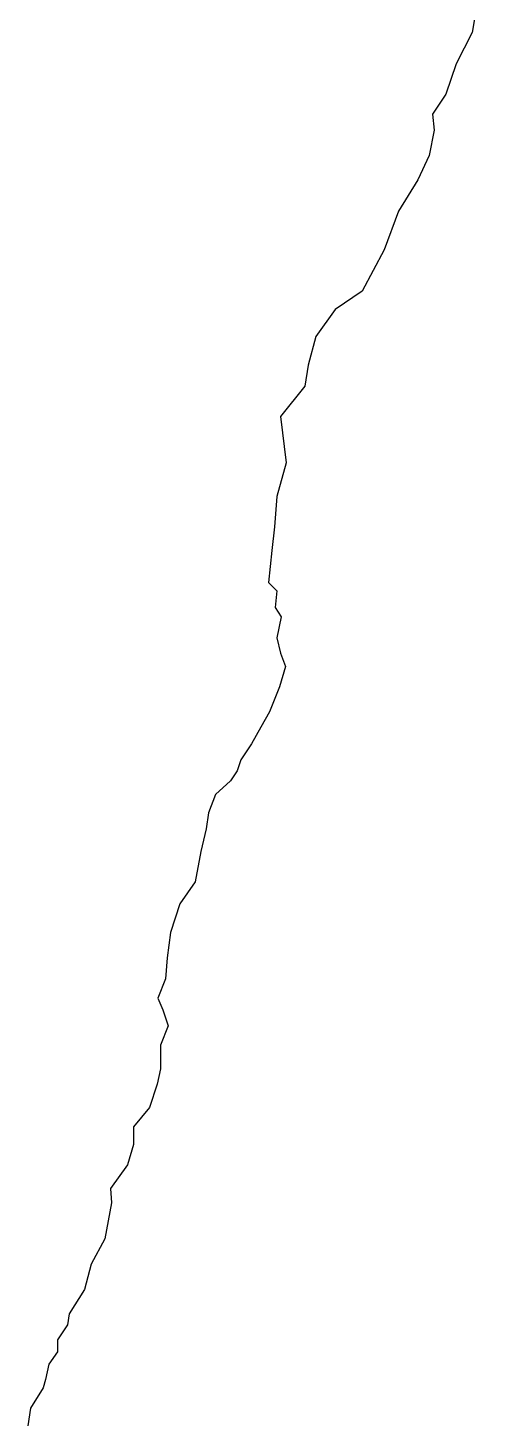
# Model space of a CAD drawing. Header units: inches. Extents: x 33.9 to 41.9, y -4.8 to 5.4.
# Drawn here: x 39.8163 to 39.9164, y -3.8627 to -3.5524 of the extents above; entities that cross this region are included whole.
import ezdxf

# ---------------------------------------------------------------- set-up
doc = ezdxf.new("R2010")
doc.units = ezdxf.units.IN
doc.header["$MEASUREMENT"] = 0
doc.layers.add('Counties', color=7, linetype='Continuous')

msp = doc.modelspace()

# ---------------------------------------------------------------- linework, layer by layer
at = {"layer": 'Counties'}
msp.add_lwpolyline([(39.91638, -3.54695), (39.91525, -3.55352), (39.91168, -3.56046), (39.90942, -3.56721), (39.90641, -3.57171), (39.90679, -3.57528), (39.90566, -3.58091), (39.90321, -3.58635), (39.89889, -3.59329), (39.89569, -3.60192), (39.8908, -3.61111), (39.88479, -3.61524), (39.88046, -3.62124), (39.87877, -3.62762), (39.87802, -3.63231), (39.87257, -3.63906), (39.87388, -3.64938), (39.87181, -3.65688), (39.87125, -3.66363), (39.87068, -3.66889), (39.86993, -3.67602), (39.87181, -3.67789), (39.87144, -3.68164), (39.87275, -3.68371), (39.87181, -3.6884), (39.87257, -3.69177), (39.87369, -3.69477), (39.87238, -3.69928), (39.87012, -3.7049), (39.86824, -3.70828), (39.86617, -3.71203), (39.86373, -3.7156), (39.86298, -3.71804), (39.86147, -3.72029), (39.85809, -3.72329), (39.85658, -3.72742), (39.85602, -3.73098), (39.85489, -3.73604), (39.85357, -3.7428), (39.85019, -3.74767), (39.84812, -3.75405), (39.84737, -3.75968), (39.84699, -3.76437), (39.8453, -3.76869), (39.84643, -3.77131), (39.84756, -3.77488), (39.84586, -3.77919), (39.84586, -3.78444), (39.84511, -3.78782), (39.84342, -3.79307), (39.83985, -3.79739), (39.83985, -3.80133), (39.83853, -3.80583), (39.83477, -3.81108), (39.83496, -3.81427), (39.83345, -3.82234), (39.83045, -3.82797), (39.82894, -3.83359), (39.82556, -3.83903), (39.82518, -3.84147), (39.82292, -3.84485), (39.82292, -3.84747), (39.82104, -3.85029), (39.82029, -3.85366), (39.81973, -3.85554), (39.81691, -3.86004), (39.81634, -3.86398)], dxfattribs=at)
msp.add_lwpolyline([(39.91638, -3.54695), (39.91525, -3.55352), (39.91168, -3.56046), (39.90942, -3.56721), (39.90641, -3.57171), (39.90679, -3.57528), (39.90566, -3.58091), (39.90321, -3.58635), (39.89889, -3.59329), (39.89569, -3.60192), (39.8908, -3.61111), (39.88479, -3.61524), (39.88046, -3.62124), (39.87877, -3.62762), (39.87802, -3.63231), (39.87257, -3.63906), (39.87388, -3.64938), (39.87181, -3.65688), (39.87125, -3.66363), (39.87068, -3.66889), (39.86993, -3.67602), (39.87181, -3.67789), (39.87144, -3.68164), (39.87275, -3.68371), (39.87181, -3.6884), (39.87257, -3.69177), (39.87369, -3.69477), (39.87238, -3.69928), (39.87012, -3.7049), (39.86824, -3.70828), (39.86617, -3.71203), (39.86373, -3.7156), (39.86298, -3.71804), (39.86147, -3.72029), (39.85809, -3.72329), (39.85658, -3.72742), (39.85602, -3.73098), (39.85489, -3.73604), (39.85357, -3.7428), (39.85019, -3.74767), (39.84812, -3.75405), (39.84737, -3.75968), (39.84699, -3.76437), (39.8453, -3.76869), (39.84643, -3.77131), (39.84756, -3.77488), (39.84586, -3.77919), (39.84586, -3.78444), (39.84511, -3.78782), (39.84342, -3.79307), (39.83985, -3.79739), (39.83985, -3.80133), (39.83853, -3.80583), (39.83477, -3.81108), (39.83496, -3.81427), (39.83345, -3.82234), (39.83045, -3.82797), (39.82894, -3.83359), (39.82556, -3.83903), (39.82518, -3.84147), (39.82292, -3.84485), (39.82292, -3.84747), (39.82104, -3.85029), (39.82029, -3.85366), (39.81973, -3.85554), (39.81691, -3.86004), (39.81634, -3.86398)], dxfattribs=at)

doc.saveas('drawing.dxf')
